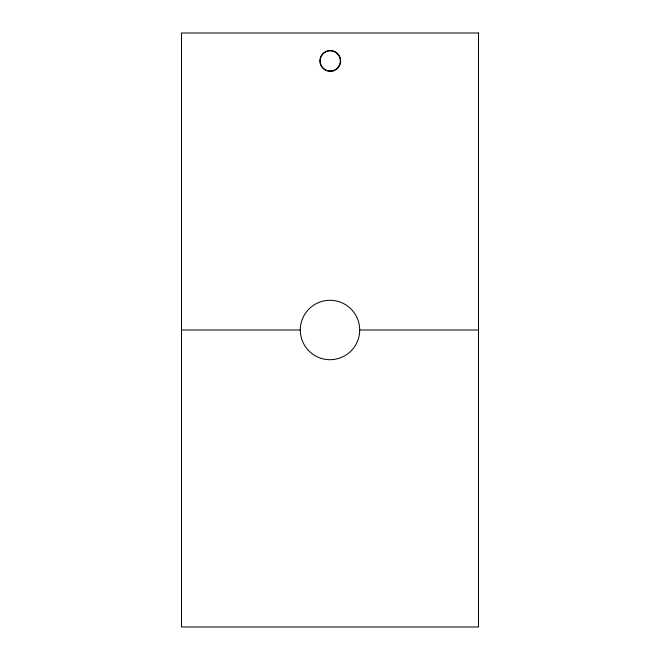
<?xml version="1.0" encoding="UTF-8"?>
<svg xmlns="http://www.w3.org/2000/svg" width="660" height="660" viewBox="0 0 660 660"><rect width="100%" height="100%" fill="white"/><g stroke="black" fill="none" stroke-linecap="round" stroke-linejoin="round"><path stroke-width="0.99" d="M337.153 68.277L337.598 67.831M333.085 70.925L330.404 71.313A10.395 10.395 0 0 1 321.073 56.067A10.395 10.395 0 0 1 338.926 55.168A10.395 10.395 0 0 1 331.163 71.272L329.86 71.305M181.5 330L300.3 330M359.7 330A29.7 29.7 0 0 0 315.15 304.276A29.7 29.7 0 0 0 315.15 355.724A29.7 29.7 0 0 0 359.7 330L478.5 330M330.577 70.999L330.875 70.999A10.098 10.098 0 0 0 338.762 55.506A10.098 10.098 0 0 0 321.387 56.059A10.098 10.098 0 0 0 330.239 71.016M330.016 50.523L330.668 50.531M340.073 57.469L340.263 58.096M478.5 33L181.5 33L181.5 627L478.5 627L478.5 33"/></g></svg>
